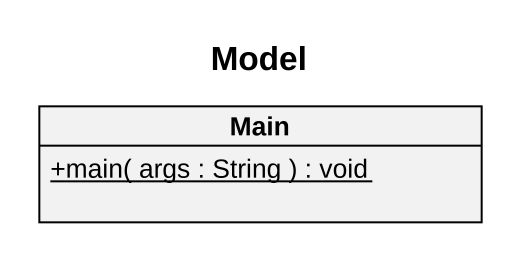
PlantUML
@startuml
title Model
hide circle
hide empty members
skinparam classAttributeIconSize 0
class Main {
  {static} +main( args : String ) : void
}
@enduml
